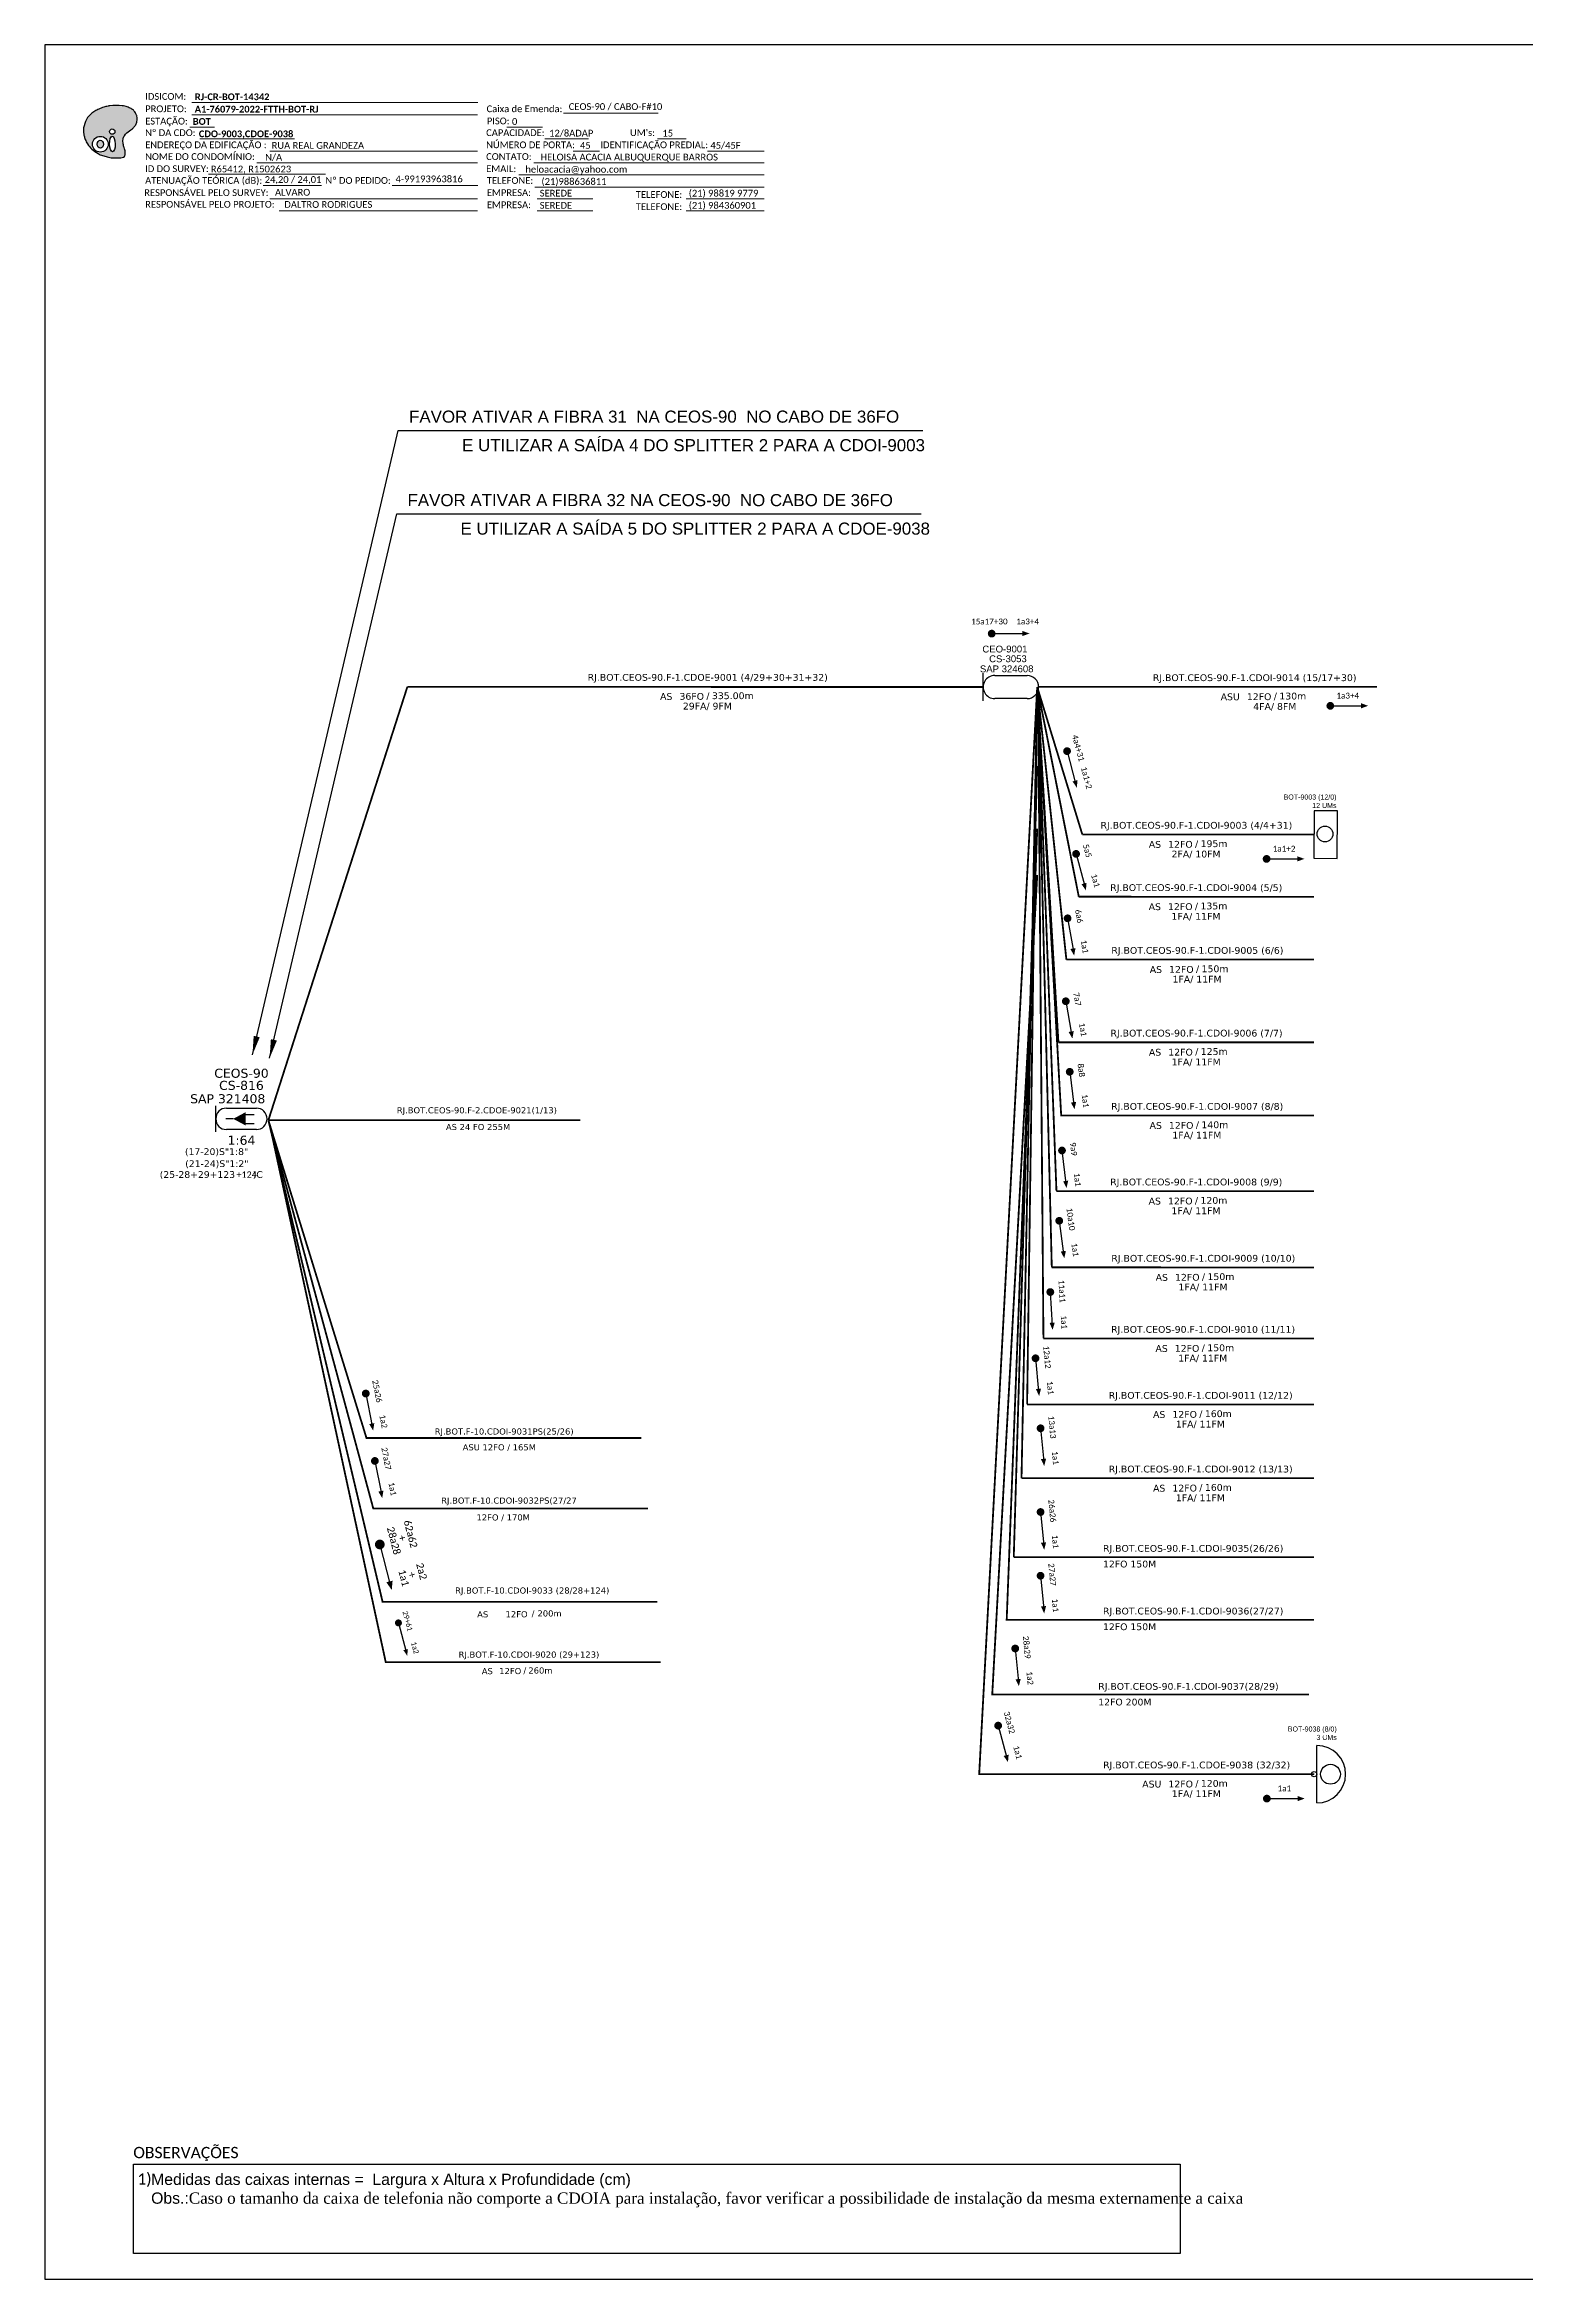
# Model space of a CAD drawing. Header units: metres. Extents: x -1286 to 428, y -500 to 94.
# Drawn here: x -1286 to -892, y -500 to 94 of the extents above; entities that cross this region are included whole.
import ezdxf
from ezdxf.enums import TextEntityAlignment as Align

# ---------------------------------------------------------------- set-up
doc = ezdxf.new("R2010")
doc.units = ezdxf.units.M
for name, color, linetype, lineweight in [("20.0-LEGENDA DOS CDO'S", 1, 'Continuous', 0), ('20.2-CDO_POSTE', 1, 'Continuous', 5), ('40.1-ETIQUETAS', 1, 'Continuous', 20)]:
    doc.layers.add(name, color=color, linetype=linetype, lineweight=lineweight)
for name, color, linetype in [('20.4-CEOS', 1, 'Continuous'), ('CAP a instalar', 1, 'Continuous'), ('Meio Fio', 7, 'Continuous'), ('SETA', 7, 'Continuous')]:
    doc.layers.add(name, color=color, linetype=linetype)
doc.styles.add('ARIAL', font='arial.ttf')
doc.styles.add('MtXpl_Calibri', font='calibri.ttf')
doc.styles.add('siredit', font='verdana.ttf')
doc.styles.add('WMF-Calibri0', font='calibri.ttf')
doc.styles.add('WMF-Calibri1', font='calibrib.ttf')
doc.linetypes.add('FENCELINE1', pattern='A,0.25,-0.1,[133,ltypeshp.shx,S=0.1,R=0,X=-0.1,Y=0],-0.1,1', length=1.45)
doc.dimstyles.new('ISO-25', dxfattribs={"dimtxt": 2.5, "dimasz": 2.5, "dimexe": 1.25, "dimexo": 0.625, "dimtad": 1, "dimtxsty": 'Standard', "dimcen": 2.5, "dimadec": 0, "dimazin": 0, "dimtfac": 1, "dimtmove": 0, "dimatfit": 3, "dimfxl": 0, "dimarcsym": 0})

# ---------------------------------------------------------------- blocks, each defined once
blk = doc.blocks.new('OI')
h = blk.add_hatch(color=40)
edge = h.paths.add_edge_path()
edge.add_spline(control_points=[(4.35, -0.67), (3.92, -0.99), (3.26, -1.5), (2.81, -2.59), (2.9, -3.5), (3.06, -4.27), (3.31, -4.85), (3.37, -5.39), (3.4, -5.88), (3.2, -6.4), (2.54, -6.61), (1.65, -6.63), (0.55, -6.67), (-0.56, -6.42), (-1.61, -6.14), (-2.77, -5.61), (-3.92, -4.77), (-4.89, -3.7), (-5.34, -2.65), (-5.6, -1.94), (-5.85, -0.96), (-5.71, 0.47), (-5.1, 2.02), (-4.14, 3.02), (-3.3, 3.61), (-2.37, 4.16), (-1.36, 4.44), (-0.56, 4.7), (0.79, 4.85), (2.24, 4.97), (3.79, 4.57), (4.67, 4.21), (5.44, 3.65), (5.76, 2.99), (6.03, 2.21), (6.01, 1.46), (5.72, 0.64), (5.31, 0.08), (4.88, -0.38), (4.51, -0.55), (4.35, -0.67)], knot_values=[0, 0, 0, 0, 1.60434, 2.417191, 3.427595, 4.282808, 4.776746, 5.304182, 5.888771, 6.258406, 6.858137, 7.79129, 8.986195, 10.124242, 11.187857, 12.242908, 13.953784, 15.414161, 16.515391, 17.349188, 17.675853, 19.552021, 21.515531, 22.568638, 23.63245, 24.621084, 25.782718, 26.745347, 27.142653, 29.870543, 31.004649, 31.921532, 32.709589, 33.801391, 34.042471, 35.192333, 35.971461, 36.628871, 37.254359, 37.836911, 37.836911, 37.836911, 37.836911], degree=3, periodic=0)
h.paths.add_polyline_path([(1.13, -0.87, -1), (-0.04, -0.87, -1)], flags=16)
edge = h.paths.add_edge_path(flags=16)
edge.add_ellipse((0.56, -3.59), major_axis=(-0.02, 1.71), ratio=0.361305, start_angle=0, end_angle=360)
h.paths.add_polyline_path([(-0.36, -3.62, -1), (-3.8, -3.62, -1)], flags=16)
edge = h.paths.add_edge_path(flags=0)
edge.add_ellipse((-2.08, -3.62), major_axis=(0, 0.885), ratio=0.758294, start_angle=0, end_angle=360)
at = {"color": 40}
for centre, radius in [((-2.08, -3.62), 1.72), ((0.54, -0.87), 0.587)]:
    blk.add_circle(centre, radius, dxfattribs=at)
blk.add_ellipse((-2.08, -3.62), major_axis=(0, 0.885), ratio=0.758294, start_param=-3.141592653589792, end_param=3.141592653589792, dxfattribs=at)
blk.add_ellipse((0.56, -3.59), major_axis=(-0.02, 1.71), ratio=0.361305, dxfattribs=at)
at = {"color": 40, "start_tangent": (-0.800898, -0.598801), "end_tangent": (-0.800898, -0.598801)}
blk.add_spline([(4.35, -0.67), (3.2, -1.78), (2.9, -2.54), (2.92, -3.55), (3.12, -4.38), (3.28, -4.85), (3.37, -5.37), (3.35, -5.95), (3.2, -6.29), (2.66, -6.55), (1.73, -6.63), (0.54, -6.62), (-0.58, -6.41), (-1.6, -6.11), (-2.56, -5.67), (-3.95, -4.67), (-4.89, -3.56), (-5.37, -2.56), (-5.64, -1.78), (-5.72, -1.46), (-5.63, 0.42), (-4.84, 2.22), (-4.13, 2.99), (-3.27, 3.62), (-2.4, 4.09), (-1.3, 4.47), (-0.37, 4.72), (0.02, 4.77), (2.75, 4.8), (3.85, 4.53), (4.69, 4.16), (5.31, 3.68), (5.85, 2.73), (5.93, 2.5), (5.94, 1.35), (5.67, 0.62), (5.29, 0.08), (4.84, -0.36), (4.35, -0.67)], degree=3, dxfattribs=at)
blk = doc.blocks.new('CDOE-TEXTO PADRÃO')
at = {"layer": "20.0-LEGENDA DOS CDO'S", "color": 0, "style": 'ARIAL'}
for tag, p in [('CDO_N', (0.49, 7.39)), ('CORDOALHA', (0.5, 4.33)), ('SAP', (0.51, 1.67)), ('SPLITER_1', (0.59, -0.91)), ('SPLITER_2', (0.6, -3.55)), ('(XX-XX_F)S', (0.54, -8.29)), ('(XX-XX_L)S', (0.55, -10.83)), ('UMS', (0.55, -13.15))]:
    blk.add_attdef(tag, p, '', height=1.7, rotation=0.118, dxfattribs=at)
blk.add_attdef('FIBRAS_UTILIZADAS', text='', height=1.7, rotation=0.118, dxfattribs=at).set_placement((19.77, 7.43), align=Align.CENTER)
blk = doc.blocks.new('ETIQUETA_RS5F')
at = {"layer": '40.1-ETIQUETAS', "color": 0, "style": 'siredit'}
blk.add_text('/', height=1.5, dxfattribs=at).set_placement((1.58, -1.95), align=Align.MIDDLE_RIGHT)
for tag, p in [('ETIQUETA_R_SECUNDARIA', (1.21, 2.1)), ('ETIQUETA_R_PRIMARIA', (1.21, 4.1)), ('F_ATIVAS/F_MORTAS', (1.14, -4.24))]:
    blk.add_attdef(tag, text='', height=1.5, dxfattribs=at).set_placement(p, align=Align.MIDDLE_CENTER)
for tag, p in [('TIPO_CABO', (-6.58, -2.12)), ('CAP_CABO', (0.4, -2.09))]:
    blk.add_attdef(tag, text='', height=1.5, dxfattribs=at).set_placement(p, align=Align.MIDDLE_RIGHT)
blk.add_attdef('METROS', text='', height=1.5, dxfattribs=at).set_placement((2.14, -1.95), align=Align.MIDDLE_LEFT)
for tag, p in [('FUSÃO_1', (0.85, -8.39)), ('FUSÃO_2', (0.85, -10.6)), ('FUSÃO_3', (0.85, -12.93)), ('FUSÃO_4', (0.85, -15.14)), ('FUSÃO_5', (0.85, -17.16))]:
    blk.add_attdef(tag, text='', height=1.5, dxfattribs=at).set_placement(p, align=Align.CENTER)
blk = doc.blocks.new('CDOE POSTE_')
at = {"color": 1}
blk.add_line((12.92, -5.49), (-2.38, -5.49), dxfattribs=at)
for centre, radius in [((5.27, -1.86), 2.64), ((5.27, -6.2), 0.708)]:
    blk.add_circle(centre, radius, dxfattribs=at)
blk.add_arc((5.27, -5.49), 7.65, 0, 180, dxfattribs=at)

msp = doc.modelspace()

# ---------------------------------------------------------------- linework, layer by layer
at = {"color": 0}
for p, q in [((-1262.5, -469.23), (-984.25, -469.23)), ((-1262.5, -492.93), (-1262.5, -469.23)), ((-984.25, -469.23), (-984.25, -492.93)), ((-984.25, -492.93), (-1262.5, -492.93))]:
    msp.add_line(p, q, dxfattribs=at)
msp.add_lwpolyline([(-1286.07, -499.81), (-445.07, -499.81), (-445.07, 94.19), (-1286.07, 94.19)], close=True)
at = {"color": 7, "lineweight": 0}
for points in [[(-1246.94, 78.79), (-1170.96, 78.79)], [(-1247.47, 72.24), (-1240.92, 72.24)], [(-1246.97, 75.52), (-1171.01, 75.52)], [(-1163.19, 72.28), (-1153.71, 72.28)], [(-1148.15, 76.01), (-1123.01, 76.01)], [(-1244.81, 69.17), (-1219.65, 69.17)], [(-1226.24, 65.93), (-1170.98, 65.93)], [(-1153.14, 69.17), (-1141.52, 69.17)], [(-1145.56, 65.93), (-1138.61, 65.93)], [(-1123.2, 69.17), (-1115.53, 69.17)], [(-1109.86, 65.93), (-1094.82, 65.93)], [(-1242.49, 59.75), (-1211.44, 59.75)], [(-1229.65, 62.82), (-1170.98, 62.82)], [(-1160.06, 59.58), (-1094.8, 59.58)], [(-1156.02, 62.82), (-1094.8, 62.82)], [(-1227.96, 56.79), (-1212.45, 56.79)], [(-1193.73, 56.79), (-1170.96, 56.79)], [(-1155.78, 56.34), (-1094.8, 56.34)], [(-1226.24, 53.23), (-1170.98, 53.23)], [(-1223.75, 49.99), (-1170.98, 49.99)], [(-1155.17, 53.23), (-1140.37, 53.23)], [(-1155.17, 49.99), (-1140.37, 49.99)], [(-1115.57, 53.23), (-1094.8, 53.23)], [(-1115.57, 49.99), (-1094.8, 49.99)]]:
    msp.add_lwpolyline(points, dxfattribs=at)
at = {"const_width": 1.03}
msp.add_lwpolyline([(-1034.83, -62.35, 1), (-1033.8, -62.35, 1)], format="xyb", close=True, dxfattribs=at)
at = {"color": 7}
for points, const_width in [([(-944.81, -81.55, 1), (-943.78, -81.55, 1)], 1.03), ([(-1014.42, -93.09, 1), (-1014.15, -94.09, 1)], 1.03), ([(-1012.01, -120.4, 1), (-1011.75, -121.4, 1)], 1.03), ([(-961.75, -122.24, 1), (-960.72, -122.24, 1)], 1.03), ([(-1014.23, -137.52, 1), (-1014.05, -138.53, 1)], 1.03), ([(-1014.71, -159.57, 1), (-1014.53, -160.59, 1)], 1.03), ([(-1013.64, -178.31, 1), (-1013.51, -179.34, 1)], 1.03), ([(-1015.69, -199.24, 1), (-1015.57, -200.26, 1)], 1.03), ([(-1016.43, -217.92, 1), (-1016.29, -218.94, 1)], 1.03), ([(-1018.76, -236.86, 1), (-1018.7, -237.89, 1)], 1.03), ([(-1022.71, -254.47, 1), (-1022.61, -255.5, 1)], 1.03), ([(-1200.81, -263.84, 1), (-1200.61, -264.86, 1)], 1.03), ([(-1021.37, -273.08, 1), (-1021.27, -274.11, 1)], 1.03), ([(-1198.39, -281.77, 1), (-1198.19, -282.78, 1)], 1.03), ([(-1021.37, -295.33, 1), (-1021.27, -296.36, 1)], 1.03), ([(-1197.14, -303.84, 1), (-1196.82, -305.09, 1)], 1.29), ([(-1021.37, -312.27, 1), (-1021.27, -313.29, 1)], 1.03), ([(-1192.15, -324.88, 1), (-1191.91, -325.77, 1)], 0.928), ([(-1028.11, -331.61, 1), (-1028.01, -332.64, 1)], 1.03), ([(-1032.73, -352.13, 1), (-1032.46, -353.13, 1)], 1.03), ([(-961.68, -372.03, 1), (-960.65, -372.03, 1)], 1.03)]:
    msp.add_lwpolyline(points, format="xyb", close=True, dxfattribs=dict(at, const_width=const_width))
at = {"color": 1}
msp.add_lwpolyline([(-948.7, -122.05), (-942.45, -122.09), (-942.38, -109.48), (-948.63, -109.44)], close=True, dxfattribs=at)
at = {"layer": '20.4-CEOS', "color": 5}
for p, q in [((-1237.74, -188.49), (-1229.78, -188.49)), ((-1229.78, -194.17), (-1237.74, -194.17))]:
    msp.add_line(p, q, dxfattribs=at)
for points in [[(-1240.58, -194.75), (-1240.58, -187.91)], [(-1235.96, -191.33), (-1237.87, -191.33)], [(-1232.82, -190.2), (-1230.4, -190.2)], [(-1232.82, -192.57), (-1230.4, -192.57)]]:
    msp.add_lwpolyline(points, dxfattribs=at)
msp.add_lwpolyline([(-1235.96, -191.33, 0, 3.51, 0), (-1232.67, -191.33, 3.51, 3.51, 0)], format="xyseb", dxfattribs=at)
for centre, start, end in [((-1237.74, -191.33), 90, 270), ((-1229.78, -191.33), 270, 90)]:
    msp.add_arc(centre, 2.84, start, end, dxfattribs=at)
at = {"layer": '40.1-ETIQUETAS', "color": 7}
msp.add_lwpolyline([(-1127.45, -276.19, 0.482, 0.482, 0), (-1200.52, -276.19, 0.482, 0.482, 0), (-1226.6, -191.69, 0, 0, 0)], format="xyseb", dxfattribs=at)
at = {"layer": 'CAP a instalar', "color": 5, "linetype": 'Continuous'}
for p, q in [((-1036.6, -80.26), (-1036.6, -72.84)), ((-1033.52, -73.48), (-1024.9, -73.47)), ((-1024.9, -79.62), (-1033.52, -79.63))]:
    msp.add_line(p, q, dxfattribs=at)
at = {"layer": 'CAP a instalar', "color": 5, "linetype": 'FENCELINE1', "ltscale": 7, "const_width": 0.482}
for points in [[(-1226.6, -191.69), (-1189.66, -76.52)], [(-1115.2, -76.52), (-1189.66, -76.52)], [(-1115.2, -76.52), (-1036.6, -76.55)]]:
    msp.add_lwpolyline(points, dxfattribs=at)
at = {"layer": 'CAP a instalar', "color": 1, "linetype": 'FENCELINE1', "ltscale": 7, "const_width": 0.482}
for points in [[(-1022.21, -76.55), (-1037.64, -365.51), (-948.59, -365.54)], [(-1022.21, -76.55), (-1010.23, -115.73)], [(-1010.23, -115.73), (-948.66, -115.75)]]:
    msp.add_lwpolyline(points, dxfattribs=at)
at = {"layer": 'CAP a instalar', "color": 7, "linetype": 'FENCELINE1', "ltscale": 7, "const_width": 0.482}
for points in [[(-1022.21, -76.55), (-1026.39, -286.86)], [(-1022.21, -76.55), (-1024.9, -267.26)], [(-1022.21, -76.55), (-1011.16, -132.29)], [(-1022.21, -76.55), (-1014.46, -148.99)], [(-1022.21, -76.55), (-1016.58, -170.98)], [(-1022.21, -76.55), (-1015.84, -190.45), (-948.66, -190.46)], [(-1022.21, -76.55), (-1017.1, -210.55)], [(-1022.21, -76.55), (-1018.34, -230.82)], [(-1022, -76.55), (-1020.56, -249.72)], [(-1021.82, -76.5), (-931.92, -76.52)], [(-1022.21, -97.54), (-1028.45, -307.84)], [(-1022.21, -114.22), (-1030.33, -324.52), (-948.66, -324.53)], [(-1022.21, -126.52), (-1034.17, -344.34), (-949.93, -344.35)], [(-1011.16, -132.29), (-948.66, -132.31)], [(-1014.46, -148.99), (-948.66, -149)], [(-1016.58, -170.98), (-948.66, -170.99)], [(-1226.6, -191.69), (-1143.69, -191.69)], [(-1017.1, -210.55), (-948.66, -210.57)], [(-1018.34, -230.82), (-948.66, -230.83)], [(-1020.56, -249.72), (-948.66, -249.73)], [(-1024.9, -267.26), (-948.66, -267.27)], [(-1026.39, -286.86), (-948.66, -286.87)], [(-1028.45, -307.84), (-948.66, -307.85)]]:
    msp.add_lwpolyline(points, dxfattribs=at)
at = {"layer": 'CAP a instalar', "color": 7, "linetype": 'FENCELINE1', "ltscale": 7}
for points in [[(-1125.65, -294.89, 0.482, 0.482, 0), (-1198.72, -294.89, 0.482, 0.482, 0), (-1226.6, -191.69, 0, 0, 0)], [(-1123.17, -319.72, 0.482, 0.482, 0), (-1196.24, -319.72, 0.482, 0.482, 0), (-1226.6, -191.69, 0, 0, 0)], [(-1122.34, -335.77, 0.482, 0.482, 0), (-1195.4, -335.77, 0.482, 0.482, 0), (-1225.77, -195.06, 0, 0, 0)]]:
    msp.add_lwpolyline(points, format="xyseb", dxfattribs=at)
at = {"layer": 'CAP a instalar', "color": 5, "linetype": 'Continuous'}
for centre, start_param, end_param in [((-1033.52, -76.55), 6.283185, 9.424778), ((-1024.9, -76.55), 3.141593, 6.283185)]:
    msp.add_ellipse(centre, major_axis=(0, 3.07), ratio=1, start_param=start_param, end_param=end_param, dxfattribs=at)
at = {"layer": 'Meio Fio', "color": 1}
msp.add_circle((-945.72, -115.63), 2.1, dxfattribs=at)
at = {"layer": 'SETA'}
msp.add_lwpolyline([(-1034.32, -62.35), (-1025.44, -62.34)], dxfattribs=at)
at = {"layer": 'SETA', "color": 7}
for points in [[(-944.3, -81.55), (-935.42, -81.55)], [(-1014.29, -93.59), (-1012, -102.16)], [(-1011.88, -120.9), (-1009.59, -129.48)], [(-961.24, -122.24), (-952.36, -122.24)], [(-1014.14, -138.03), (-1012.61, -146.77)], [(-1014.62, -160.08), (-1013.08, -168.82)], [(-1013.58, -178.83), (-1012.48, -187.63)], [(-1015.63, -199.75), (-1014.58, -208.56)], [(-1016.36, -218.43), (-1015.19, -227.23)], [(-1018.73, -237.38), (-1018.21, -246.24)], [(-1022.66, -254.98), (-1021.83, -263.82)], [(-1200.71, -264.35), (-1198.99, -273.06)], [(-1021.32, -273.6), (-1020.49, -282.43)], [(-1198.29, -282.28), (-1196.57, -290.98)], [(-1021.32, -295.85), (-1020.49, -304.68)], [(-1196.98, -304.46), (-1194.2, -315.17)], [(-1021.32, -312.78), (-1020.49, -321.62)], [(-1192.03, -325.33), (-1189.97, -333.03)], [(-1028.06, -332.13), (-1027.23, -340.96)], [(-1032.6, -352.63), (-1030.3, -361.21)], [(-961.16, -372.03), (-952.29, -372.03)]]:
    msp.add_lwpolyline(points, dxfattribs=at)
at = {"layer": 'SETA'}
msp.add_solid([(-1026.16, -61.64), (-1024.26, -62.32), (-1026.15, -63.01)], dxfattribs=at)
at = {"layer": 'SETA', "color": 7}
for points in [[(-936.13, -80.85), (-934.24, -81.54), (-936.13, -82.23)], [(-1011.5, -101.29), (-1011.68, -103.3), (-1012.83, -101.65)], [(-953.07, -121.54), (-951.18, -122.23), (-953.07, -122.92)], [(-1009.1, -128.61), (-1009.27, -130.61), (-1010.43, -128.96)], [(-1012.04, -145.95), (-1012.4, -147.93), (-1013.4, -146.18)], [(-1012.51, -168), (-1012.86, -169.98), (-1013.87, -168.24)], [(-1011.87, -186.84), (-1012.32, -188.8), (-1013.23, -187.01)], [(-1013.97, -207.77), (-1014.43, -209.73), (-1015.34, -207.94)], [(-1014.59, -226.43), (-1015.02, -228.4), (-1015.95, -226.61)], [(-1017.55, -245.49), (-1018.13, -247.42), (-1018.92, -245.57)], [(-1021.2, -263.05), (-1021.7, -264.99), (-1022.57, -263.18)], [(-1198.44, -272.22), (-1198.75, -274.21), (-1199.79, -272.49)], [(-1019.85, -281.66), (-1020.36, -283.61), (-1021.22, -281.79)], [(-1196.02, -290.15), (-1196.33, -292.14), (-1197.37, -290.42)], [(-1019.85, -303.91), (-1020.36, -305.86), (-1021.22, -304.04)], [(-1193.58, -314.09), (-1193.81, -316.59), (-1195.24, -314.52)], [(-1019.85, -320.84), (-1020.36, -322.79), (-1021.22, -320.97)], [(-1189.53, -332.25), (-1189.69, -334.05), (-1190.72, -332.57)], [(-1026.6, -340.19), (-1027.1, -342.14), (-1027.97, -340.32)], [(-1029.81, -360.34), (-1029.99, -362.34), (-1031.14, -360.69)], [(-953, -371.33), (-951.11, -372.02), (-953, -372.71)]]:
    msp.add_solid(points, dxfattribs=at)

# ---------------------------------------------------------------- block references
at = {"color": 7, "xscale": 1.213923925163967, "yscale": 1.213923925163967, "zscale": 1.213923925163967, "rotation": 0.1532896023949059}
msp.add_blockref('OI', (-1268.76, 72.14), dxfattribs=at)
at = {"layer": '20.2-CDO_POSTE', "color": 5}
ref = msp.add_blockref('CDOE-TEXTO PADRÃO', (-1036.91, -74.6), dxfattribs=dict(at, xscale=1.067950867965884, yscale=1.067950867965884, zscale=1.067950867965884))
ref.add_attrib('CDO_N', 'CEO-9001', (-1036.79, -67.37), dxfattribs={"layer": "20.0-LEGENDA DOS CDO'S", "color": 0, "height": 1.815, "rotation": 0.11799, "style": 'ARIAL'})
ref.add_attrib('CORDOALHA', 'CS-3053', (-1035, -69.96), dxfattribs={"layer": "20.0-LEGENDA DOS CDO'S", "color": 0, "height": 1.815, "rotation": 0.11799, "style": 'ARIAL'})
ref.add_attrib('SAP', 'SAP 324608', (-1037.44, -72.64), dxfattribs={"layer": "20.0-LEGENDA DOS CDO'S", "color": 0, "height": 1.815, "rotation": 0.11799, "style": 'ARIAL'})
at = {"layer": '40.1-ETIQUETAS', "color": 7}
ref = msp.add_blockref('ETIQUETA_RS5F', (-981.36, -132.4), dxfattribs=dict(at, xscale=1.204209894565472, yscale=1.204209894565472, zscale=1.204209894565472))
ref.add_attrib('ETIQUETA_R_SECUNDARIA', 'RJ.BOT.CEOS-90.F-1.CDOI-9004 (5/5)', dxfattribs={"color": 0, "height": 1.8063, "style": 'siredit'}).set_placement((-979.93, -129.87), align=Align.MIDDLE_CENTER)
ref.add_attrib('TIPO_CABO', 'AS', dxfattribs={"color": 0, "height": 1.806, "style": 'siredit'}).set_placement((-989.32, -134.95), align=Align.MIDDLE_RIGHT)
ref.add_attrib('CAP_CABO', '12FO', dxfattribs={"color": 0, "height": 1.806, "style": 'siredit'}).set_placement((-980.92, -134.92), align=Align.MIDDLE_RIGHT)
ref.add_attrib('METROS', '135m', dxfattribs={"color": 0, "height": 1.806, "style": 'siredit'}).set_placement((-978.81, -134.75), align=Align.MIDDLE_LEFT)
ref.add_attrib('F_ATIVAS/F_MORTAS', '1FA/ 11FM', dxfattribs={"color": 0, "height": 1.806, "style": 'siredit'}).set_placement((-980.02, -137.51), align=Align.MIDDLE_CENTER)
ref = msp.add_blockref('ETIQUETA_RS5F', (-981.07, -149.09), dxfattribs=dict(at, xscale=1.204209894565472, yscale=1.204209894565472, zscale=1.204209894565472))
ref.add_attrib('ETIQUETA_R_SECUNDARIA', 'RJ.BOT.CEOS-90.F-1.CDOI-9005 (6/6)', dxfattribs={"color": 0, "height": 1.8063, "style": 'siredit'}).set_placement((-979.64, -146.56), align=Align.MIDDLE_CENTER)
ref.add_attrib('TIPO_CABO', 'AS', dxfattribs={"color": 0, "height": 1.806, "style": 'siredit'}).set_placement((-989.03, -151.64), align=Align.MIDDLE_RIGHT)
ref.add_attrib('CAP_CABO', '12FO', dxfattribs={"color": 0, "height": 1.806, "style": 'siredit'}).set_placement((-980.63, -151.61), align=Align.MIDDLE_RIGHT)
ref.add_attrib('METROS', '150m', dxfattribs={"color": 0, "height": 1.806, "style": 'siredit'}).set_placement((-978.52, -151.45), align=Align.MIDDLE_LEFT)
ref.add_attrib('F_ATIVAS/F_MORTAS', '1FA/ 11FM', dxfattribs={"color": 0, "height": 1.806, "style": 'siredit'}).set_placement((-979.73, -154.21), align=Align.MIDDLE_CENTER)
ref = msp.add_blockref('ETIQUETA_RS5F', (-981.29, -171.08), dxfattribs=dict(at, xscale=1.204209894565472, yscale=1.204209894565472, zscale=1.204209894565472))
ref.add_attrib('ETIQUETA_R_SECUNDARIA', 'RJ.BOT.CEOS-90.F-1.CDOI-9006 (7/7)', dxfattribs={"color": 0, "height": 1.8063, "style": 'siredit'}).set_placement((-979.87, -168.55), align=Align.MIDDLE_CENTER)
ref.add_attrib('TIPO_CABO', 'AS', dxfattribs={"color": 0, "height": 1.806, "style": 'siredit'}).set_placement((-989.26, -173.63), align=Align.MIDDLE_RIGHT)
ref.add_attrib('CAP_CABO', '12FO', dxfattribs={"color": 0, "height": 1.806, "style": 'siredit'}).set_placement((-980.85, -173.61), align=Align.MIDDLE_RIGHT)
ref.add_attrib('METROS', '125m', dxfattribs={"color": 0, "height": 1.806, "style": 'siredit'}).set_placement((-978.75, -173.44), align=Align.MIDDLE_LEFT)
ref.add_attrib('F_ATIVAS/F_MORTAS', '1FA/ 11FM', dxfattribs={"color": 0, "height": 1.806, "style": 'siredit'}).set_placement((-979.96, -176.2), align=Align.MIDDLE_CENTER)
ref = msp.add_blockref('ETIQUETA_RS5F', (-981.12, -190.56), dxfattribs=dict(at, xscale=1.204209894565472, yscale=1.204209894565472, zscale=1.204209894565472))
ref.add_attrib('ETIQUETA_R_SECUNDARIA', 'RJ.BOT.CEOS-90.F-1.CDOI-9007 (8/8)', dxfattribs={"color": 0, "height": 1.8063, "style": 'siredit'}).set_placement((-979.69, -188.02), align=Align.MIDDLE_CENTER)
ref.add_attrib('TIPO_CABO', 'AS', dxfattribs={"color": 0, "height": 1.806, "style": 'siredit'}).set_placement((-989.08, -193.1), align=Align.MIDDLE_RIGHT)
ref.add_attrib('CAP_CABO', '12FO', dxfattribs={"color": 0, "height": 1.806, "style": 'siredit'}).set_placement((-980.68, -193.08), align=Align.MIDDLE_RIGHT)
ref.add_attrib('METROS', '140m', dxfattribs={"color": 0, "height": 1.806, "style": 'siredit'}).set_placement((-978.57, -192.91), align=Align.MIDDLE_LEFT)
ref.add_attrib('F_ATIVAS/F_MORTAS', '1FA/ 11FM', dxfattribs={"color": 0, "height": 1.806, "style": 'siredit'}).set_placement((-979.78, -195.67), align=Align.MIDDLE_CENTER)
ref = msp.add_blockref('ETIQUETA_RS5F', (-981.36, -210.66), dxfattribs=dict(at, xscale=1.204209894565472, yscale=1.204209894565472, zscale=1.204209894565472))
ref.add_attrib('ETIQUETA_R_SECUNDARIA', 'RJ.BOT.CEOS-90.F-1.CDOI-9008 (9/9)', dxfattribs={"color": 0, "height": 1.8063, "style": 'siredit'}).set_placement((-979.94, -208.12), align=Align.MIDDLE_CENTER)
ref.add_attrib('TIPO_CABO', 'AS', dxfattribs={"color": 0, "height": 1.806, "style": 'siredit'}).set_placement((-989.33, -213.2), align=Align.MIDDLE_RIGHT)
ref.add_attrib('CAP_CABO', '12FO', dxfattribs={"color": 0, "height": 1.806, "style": 'siredit'}).set_placement((-980.92, -213.18), align=Align.MIDDLE_RIGHT)
ref.add_attrib('METROS', '120m', dxfattribs={"color": 0, "height": 1.806, "style": 'siredit'}).set_placement((-978.82, -213.01), align=Align.MIDDLE_LEFT)
ref.add_attrib('F_ATIVAS/F_MORTAS', '1FA/ 11FM', dxfattribs={"color": 0, "height": 1.806, "style": 'siredit'}).set_placement((-980.02, -215.77), align=Align.MIDDLE_CENTER)
ref = msp.add_blockref('ETIQUETA_RS5F', (-979.49, -230.93), dxfattribs=dict(at, xscale=1.204209894565472, yscale=1.204209894565472, zscale=1.204209894565472))
ref.add_attrib('ETIQUETA_R_SECUNDARIA', 'RJ.BOT.CEOS-90.F-1.CDOI-9009 (10/10)', dxfattribs={"color": 0, "height": 1.8063, "style": 'siredit'}).set_placement((-978.07, -228.4), align=Align.MIDDLE_CENTER)
ref.add_attrib('TIPO_CABO', 'AS', dxfattribs={"color": 0, "height": 1.806, "style": 'siredit'}).set_placement((-987.46, -233.48), align=Align.MIDDLE_RIGHT)
ref.add_attrib('CAP_CABO', '12FO', dxfattribs={"color": 0, "height": 1.806, "style": 'siredit'}).set_placement((-979.05, -233.45), align=Align.MIDDLE_RIGHT)
ref.add_attrib('METROS', '150m', dxfattribs={"color": 0, "height": 1.806, "style": 'siredit'}).set_placement((-976.95, -233.28), align=Align.MIDDLE_LEFT)
ref.add_attrib('F_ATIVAS/F_MORTAS', '1FA/ 11FM', dxfattribs={"color": 0, "height": 1.806, "style": 'siredit'}).set_placement((-978.15, -236.04), align=Align.MIDDLE_CENTER)
ref = msp.add_blockref('ETIQUETA_RS5F', (-979.55, -249.83), dxfattribs=dict(at, xscale=1.204209894565472, yscale=1.204209894565472, zscale=1.204209894565472))
ref.add_attrib('ETIQUETA_R_SECUNDARIA', 'RJ.BOT.CEOS-90.F-1.CDOI-9010 (11/11)', dxfattribs={"color": 0, "height": 1.8063, "style": 'siredit'}).set_placement((-978.12, -247.3), align=Align.MIDDLE_CENTER)
ref.add_attrib('TIPO_CABO', 'AS', dxfattribs={"color": 0, "height": 1.806, "style": 'siredit'}).set_placement((-987.51, -252.38), align=Align.MIDDLE_RIGHT)
ref.add_attrib('CAP_CABO', '12FO', dxfattribs={"color": 0, "height": 1.806, "style": 'siredit'}).set_placement((-979.11, -252.35), align=Align.MIDDLE_RIGHT)
ref.add_attrib('METROS', '150m', dxfattribs={"color": 0, "height": 1.806, "style": 'siredit'}).set_placement((-977, -252.19), align=Align.MIDDLE_LEFT)
ref.add_attrib('F_ATIVAS/F_MORTAS', '1FA/ 11FM', dxfattribs={"color": 0, "height": 1.806, "style": 'siredit'}).set_placement((-978.21, -254.94), align=Align.MIDDLE_CENTER)
ref = msp.add_blockref('ETIQUETA_RS5F', (-980.19, -267.37), dxfattribs=dict(at, xscale=1.204209894565472, yscale=1.204209894565472, zscale=1.204209894565472))
ref.add_attrib('ETIQUETA_R_SECUNDARIA', 'RJ.BOT.CEOS-90.F-1.CDOI-9011 (12/12)', dxfattribs={"color": 0, "height": 1.8063, "style": 'siredit'}).set_placement((-978.76, -264.84), align=Align.MIDDLE_CENTER)
ref.add_attrib('TIPO_CABO', 'AS', dxfattribs={"color": 0, "height": 1.806, "style": 'siredit'}).set_placement((-988.15, -269.92), align=Align.MIDDLE_RIGHT)
ref.add_attrib('CAP_CABO', '12FO', dxfattribs={"color": 0, "height": 1.806, "style": 'siredit'}).set_placement((-979.75, -269.89), align=Align.MIDDLE_RIGHT)
ref.add_attrib('METROS', '160m', dxfattribs={"color": 0, "height": 1.806, "style": 'siredit'}).set_placement((-977.65, -269.72), align=Align.MIDDLE_LEFT)
ref.add_attrib('F_ATIVAS/F_MORTAS', '1FA/ 11FM', dxfattribs={"color": 0, "height": 1.806, "style": 'siredit'}).set_placement((-978.85, -272.48), align=Align.MIDDLE_CENTER)
ref = msp.add_blockref('ETIQUETA_RS5F', (-980.19, -286.97), dxfattribs=dict(at, xscale=1.204209894565472, yscale=1.204209894565472, zscale=1.204209894565472))
ref.add_attrib('ETIQUETA_R_SECUNDARIA', 'RJ.BOT.CEOS-90.F-1.CDOI-9012 (13/13)', dxfattribs={"color": 0, "height": 1.8063, "style": 'siredit'}).set_placement((-978.76, -284.43), align=Align.MIDDLE_CENTER)
ref.add_attrib('TIPO_CABO', 'AS', dxfattribs={"color": 0, "height": 1.806, "style": 'siredit'}).set_placement((-988.15, -289.52), align=Align.MIDDLE_RIGHT)
ref.add_attrib('CAP_CABO', '12FO', dxfattribs={"color": 0, "height": 1.806, "style": 'siredit'}).set_placement((-979.75, -289.49), align=Align.MIDDLE_RIGHT)
ref.add_attrib('METROS', '160m', dxfattribs={"color": 0, "height": 1.806, "style": 'siredit'}).set_placement((-977.64, -289.32), align=Align.MIDDLE_LEFT)
ref.add_attrib('F_ATIVAS/F_MORTAS', '1FA/ 11FM', dxfattribs={"color": 0, "height": 1.806, "style": 'siredit'}).set_placement((-978.85, -292.08), align=Align.MIDDLE_CENTER)
at = {"layer": 'CAP a instalar', "rotation": 269.8015147984762}
msp.add_blockref('CDOE POSTE_', (-942.37, -360.29), dxfattribs=at)

# ---------------------------------------------------------------- texts
at = {"color": 7, "lineweight": 0, "style": 'WMF-Calibri0'}
for s, height, p in [('PROJETO:', 1.793, (-1259.34, 76.26)), ('IDSICOM:', 1.793, (-1259.34, 79.54)), ('Caixa de Emenda:', 1.7927, (-1168.6, 76.26)), ('ESTAÇÃO:', 1.793, (-1259.36, 72.98)), ('Nº DA CDO:', 1.793, (-1259.36, 69.91)), ('CAPACIDADE:', 1.7927, (-1168.71, 69.91)), ('PISO:', 1.793, (-1168.53, 73.03)), ("UM's:", 1.793, (-1130.47, 69.91)), ('ENDEREÇO DA EDIFICAÇÃO :', 1.7927, (-1259.36, 66.68)), ('NOME DO CONDOMÍNIO:', 1.7927, (-1259.36, 63.56)), ('CONTATO:', 1.793, (-1168.71, 63.56)), ('NÚMERO DE PORTA:', 1.7927, (-1168.71, 66.68)), ('IDENTIFICAÇÃO PREDIAL:', 1.7927, (-1138.34, 66.68)), ('ATENUAÇÃO TEÓRICA (dB):', 1.7927, (-1259.36, 57.21)), ('ID DO SURVEY:', 1.7927, (-1259.36, 60.33)), ('EMAIL:', 1.793, (-1168.71, 60.33)), ('RESPONSÁVEL PELO SURVEY:', 1.7927, (-1259.6, 53.98)), ('Nº DO PEDIDO:', 1.7927, (-1211.44, 57.21)), ('TELEFONE:', 1.793, (-1168.53, 57.21)), ('EMPRESA:', 1.793, (-1168.53, 53.98)), ('TELEFONE:', 1.793, (-1128.93, 53.47)), ('RESPONSÁVEL PELO PROJETO:', 1.7927, (-1259.36, 50.87)), ('EMPRESA:', 1.793, (-1168.53, 50.74)), ('TELEFONE:', 1.793, (-1128.93, 50.24))]:
    msp.add_text(s, height=height, dxfattribs=at).set_placement(p)
at = {"color": 7}
for s, height, style, p in [('A1-76079-2022-FTTH-BOT-RJ', 1.7927, 'WMF-Calibri1', (-1246.18, 76.17)), ('RJ-CR-BOT-14342', 1.7927, 'WMF-Calibri1', (-1246.14, 79.45)), ('CEOS-90 / CABO-F#10', 1.7927, 'WMF-Calibri0', (-1146.75, 76.85)), ('BOT', 1.793, 'WMF-Calibri1', (-1246.68, 72.89)), ('0', 1.79, 'WMF-Calibri0', (-1161.84, 72.88)), ('12/8ADAP', 1.793, 'WMF-Calibri0', (-1151.96, 69.79)), ('15', 1.793, 'WMF-Calibri0', (-1121.85, 69.77)), ('RUA REAL GRANDEZA', 1.7927, 'WMF-Calibri0', (-1225.73, 66.52)), ('45', 1.793, 'WMF-Calibri0', (-1143.77, 66.53)), ('45/45F', 1.793, 'WMF-Calibri0', (-1109.1, 66.53)), ('R65412, R1502623', 1.7927, 'WMF-Calibri0', (-1241.9, 60.25)), ('N/A', 1.793, 'WMF-Calibri0', (-1227.45, 63.39)), ('4-99193963816', 1.7927, 'WMF-Calibri0', (-1192.78, 57.62)), ('heloacacia@yahoo.com', 1.7927, 'WMF-Calibri0', (-1158.28, 60.18)), ('HELOISA ACACIA ALBUQUERQUE BARROS', 1.7927, 'WMF-Calibri0', (-1154.25, 63.42)), ('24,20 / 24,01', 1.7927, 'WMF-Calibri0', (-1227.58, 57.45)), ('ALVARO', 1.793, 'WMF-Calibri0', (-1224.84, 54.07)), ('SEREDE', 1.793, 'WMF-Calibri0', (-1154.47, 53.83)), ('(21)988636811', 1.7927, 'WMF-Calibri0', (-1154, 56.94)), ('(21) 98819 9779', 1.7927, 'WMF-Calibri0', (-1114.86, 53.83)), ('DALTRO RODRIGUES', 1.7927, 'WMF-Calibri0', (-1222.35, 50.83)), ('SEREDE', 1.793, 'WMF-Calibri0', (-1154.47, 50.59)), ('(21) 984360901', 1.7927, 'WMF-Calibri0', (-1114.86, 50.59))]:
    msp.add_text(s, height=height, dxfattribs=dict(at, style=style)).set_placement(p)
at = {"color": 7, "style": 'WMF-Calibri1'}
msp.add_text('CDO-9003,CDOE-9038', height=1.7927, dxfattribs=at).set_placement((-1232.53, 69.6), align=Align.CENTER)
at = {"color": 1, "lineweight": 0, "style": 'ARIAL'}
for s, p in [('FAVOR ATIVAR A FIBRA 31  NA CEOS-90  NO CABO DE 36FO', (-1189.2, -6.28)), ('E UTILIZAR A SAÍDA 4 DO SPLITTER 2 PARA A CDOI-9003', (-1175.11, -13.87)), ('FAVOR ATIVAR A FIBRA 32 NA CEOS-90  NO CABO DE 36FO', (-1189.61, -28.47)), ('E UTILIZAR A SAÍDA 5 DO SPLITTER 2 PARA A CDOE-9038', (-1175.52, -36.05))]:
    msp.add_text(s, height=3.2155, dxfattribs=at).set_placement(p)
at = {"color": 5, "style": 'MtXpl_Calibri'}
msp.add_text('+124', height=1.705, dxfattribs=at).set_placement((-1235.06, -207.01))
at = {"color": 7, "style": 'MtXpl_Calibri'}
for s, height, rotation, p in [('+', 1.93, 284.57733, (-1192.11, -302.27)), ('62a62', 1.93, 284.57733, (-1190.64, -298.27)), ('+', 1.93, 284.57733, (-1189.49, -312.06)), ('2a2', 1.93, 284.57733, (-1187.35, -309.67)), ('29+61', 1.391, 284.9567, (-1190.96, -322.36)), ('1a2', 1.391, 284.9567, (-1188.72, -330.55))]:
    msp.add_text(s, height=height, rotation=rotation, dxfattribs=at).set_placement(p)
at = {"style": 'WMF-Calibri0'}
msp.add_text('OBSERVAÇÕES', height=3, dxfattribs=at).set_placement((-1262.52, -467.61))
at = {"char_height": 1.5486, "attachment_point": 5, "rotation": 0.07198}
for s, insert, width in [('{\\fCalibri|b0|i0|c0|p34;\\C7;15a17+30}', (-1034.94, -59.14), 26.1808), ('{\\fCalibri|b0|i0|c0|p34;\\C7;1a3+4}', (-1024.75, -59.13), 30.6147)]:
    msp.add_mtext(s, dxfattribs=dict(at, insert=insert, width=width))
at = {"color": 7, "char_height": 1.5486, "width": 26.1808, "attachment_point": 5}
for s, insert in [('{\\fCalibri|b0|i0|c0|p34;1a3+4}', (-939.66, -78.84)), ('{\\fCalibri|b0|i0|c0|p34;1a1+\\C1;2}', (-956.59, -119.53)), ('{\\fCalibri|b0|i0|c0|p34;\\C1;1a1}', (-956.52, -369.32))]:
    msp.add_mtext(s, dxfattribs=dict(at, insert=insert))
at = {"color": 7, "attachment_point": 5}
for s, insert, char_height, width, rotation in [('{\\fCalibri|b0|i0|c0|p34;4a4+\\C1;31}', (-1011.3, -92.77), 1.5486, 26.1808, 284.9567), ('{\\fCalibri|b0|i0|c0|p34;1a1+\\C1;2}', (-1009.11, -100.71), 1.5486, 30.6147, 284.9567), ('\\C7;\\fCalibri|b0|i0|c0|p34;5a5', (-1008.89, -120.09), 1.5486, 26.1808, 284.9567), ('\\C7;\\fCalibri|b0|i0|c0|p34;1a1', (-1006.71, -128.02), 1.5486, 26.1808, 284.9567), ('\\C7;\\fCalibri|b0|i0|c0|p34;6a6', (-1011.09, -137.48), 1.5486, 26.1808, 279.89946), ('\\C7;\\fCalibri|b0|i0|c0|p34;1a1', (-1009.61, -145.57), 1.5486, 26.1808, 279.89946), ('\\C7;\\fCalibri|b0|i0|c0|p34;7a7', (-1011.57, -159.53), 1.5486, 26.1808, 280.01112), ('\\C7;\\fCalibri|b0|i0|c0|p34;1a1', (-1010.08, -167.62), 1.5486, 26.1808, 280.01112), ('\\C7;\\fCalibri|b0|i0|c0|p34;8a8', (-1010.5, -178.42), 1.5486, 26.1808, 277.12118), ('\\C7;\\fCalibri|b0|i0|c0|p34;1a1', (-1009.42, -186.58), 1.5486, 26.1808, 277.12118), ('\\C7;\\fCalibri|b0|i0|c0|p34;9a9', (-1012.56, -199.37), 1.5486, 26.1808, 276.79551), ('\\C7;\\fCalibri|b0|i0|c0|p34;1a1', (-1011.52, -207.53), 1.5486, 26.1808, 276.79551), ('\\C7;\\fCalibri|b0|i0|c0|p34;10a10', (-1013.29, -218.01), 1.5486, 26.1808, 277.58155), ('\\C7;\\fCalibri|b0|i0|c0|p34;1a1', (-1012.14, -226.15), 1.5486, 26.1808, 277.58155), ('\\C7;\\fCalibri|b0|i0|c0|p34;11a11', (-1015.63, -237.18), 1.5486, 26.1808, 273.34708), ('\\C7;\\fCalibri|b0|i0|c0|p34;1a1', (-1015.09, -245.39), 1.5486, 26.1808, 273.34708), ('\\C7;\\fCalibri|b0|i0|c0|p34;12a12', (-1019.58, -254.68), 1.5486, 26.1808, 275.37376), ('{\\fCalibri|b0|i0|c0|p34;\\C7;25a26}', (-1197.67, -263.73), 1.5486, 26.1808, 281.1522), ('\\C7;\\fCalibri|b0|i0|c0|p34;1a1', (-1018.74, -262.86), 1.5486, 26.1808, 275.37376), ('{\\fCalibri|b0|i0|c0|p34;\\C7;1a2}', (-1196.02, -271.79), 1.5486, 26.1808, 281.1522), ('\\C7;\\fCalibri|b0|i0|c0|p34;13a13', (-1018.23, -273.29), 1.5486, 26.1808, 275.37376), ('{\\fCalibri|b0|i0|c0|p34;27a27}', (-1195.25, -281.66), 1.5486, 26.1808, 281.1522), ('\\C7;\\fCalibri|b0|i0|c0|p34;1a1', (-1017.4, -281.48), 1.5486, 26.1808, 275.37376), ('{\\fCalibri|b0|i0|c0|p34;1a1}', (-1193.6, -289.72), 1.5486, 26.1808, 281.1522), ('{\\fCalibri|b0|i0|c0|p34;26a26}', (-1018.23, -295.54), 1.5486, 26.1808, 275.37376), ('{\\fCalibri|b0|i0|c0|p34;\\C7;28a28}', (-1193.25, -303.47), 1.9297, 32.6225, 284.57733), ('\\C7;\\fCalibri|b0|i0|c0|p34;1a1', (-1017.4, -303.73), 1.5486, 26.1808, 275.37376), ('\\C7;\\fCalibri|b0|i0|c0|p34;1a1', (-1190.59, -313.38), 1.9297, 32.6225, 284.57733), ('{\\fCalibri|b0|i0|c0|p34;27a27}', (-1018.23, -312.47), 1.5486, 26.1808, 275.37376), ('\\C7;\\fCalibri|b0|i0|c0|p34;1a1', (-1017.4, -320.66), 1.5486, 26.1808, 275.37376), ('{\\fCalibri|b0|i0|c0|p34;28a29}', (-1024.98, -331.82), 1.5486, 26.1808, 275.37376), ('{\\fCalibri|b0|i0|c0|p34;1a2}', (-1024.14, -340.01), 1.5486, 26.1808, 275.37376), ('{\\fCalibri|b0|i0|c0|p34;\\C1;32a32}', (-1029.61, -351.82), 1.5486, 26.1808, 284.9567), ('{\\fCalibri|b0|i0|c0|p34;\\C1;1a1}', (-1027.42, -359.75), 1.5486, 30.6147, 284.9567)]:
    msp.add_mtext(s, dxfattribs=dict(at, insert=insert, char_height=char_height, width=width, rotation=rotation))
at = {"color": 252, "char_height": 1.3403, "width": 21.7492, "attachment_point": 3, "rotation": 359.93629, "style": 'ARIAL'}
for s, insert in [('{\\C1;BOT-9003 (12/0)\\P12 UMs}', (-942.65, -105.13)), ('{\\C1;BOT-9038 (8/0)\\P3 UMs}', (-942.58, -352.86))]:
    msp.add_mtext(s, dxfattribs=dict(at, insert=insert))
at = {"char_height": 3, "width": 277.1819, "attachment_point": 1}
for s, insert, style in [('1)', (-1261.44, -471.63), 'WMF-Calibri0'), ('Medidas das caixas internas =  Largura x Altura x Profundidade (cm)\\PObs.:{\\fTimes New Roman|b0|i0|c0|p16;Caso o tamanho da caixa de telefonia não comporte a CDOIA para instalação, favor verificar a possibilidade de instalação da mesma externamente a caixa}', (-1257.77, -471.72), 'ARIAL')]:
    msp.add_mtext(s, dxfattribs=dict(at, insert=insert, style=style))
at = {"layer": '20.4-CEOS', "color": 5, "style": 'siredit'}
for s, p in [('CEOS-90', (-1233.76, -178)), ('CS-816', (-1233.76, -181.23)), ('SAP 321408', (-1237.41, -184.79)), ('1:64', (-1233.76, -195.82))]:
    msp.add_text(s, height=2.405, dxfattribs=at).set_placement(p, align=Align.TOP_CENTER)
for s, p in [('(17-20)S"1:8"', (-1248.78, -200.94)), ('(25-28+29+123      )C', (-1255.49, -207.03)), ('(21-24)S"1:2"', (-1248.71, -204.14))]:
    msp.add_text(s, height=1.7911, dxfattribs=at).set_placement(p)
at = {"layer": '40.1-ETIQUETAS', "style": 'siredit'}
for s, height, p in [('RJ.BOT.CEOS-90.F-1.CDOE-9001 (4/29+30+31+32)', 1.8063, (-1109.81, -73.98)), ('29FA/ 9FM', 1.806, (-1109.9, -81.62))]:
    msp.add_text(s, height=height, dxfattribs=at).set_placement(p, align=Align.MIDDLE_CENTER)
at = {"layer": '40.1-ETIQUETAS', "color": 7, "style": 'siredit'}
for s, height, p in [('RJ.BOT.CEOS-90.F-1.CDOI-9014 (15/17+30)', 1.8063, (-964.41, -74.07)), ('4FA/ 8FM', 1.806, (-959.06, -81.72)), ('RJ.BOT.F-10.CDOI-9033 (28/28+124)', 1.6229, (-1156.46, -316.71)), ('RJ.BOT.F-10.CDOI-9020 (29+123)', 1.6229, (-1157.34, -333.74))]:
    msp.add_text(s, height=height, dxfattribs=at).set_placement(p, align=Align.MIDDLE_CENTER)
for s, height, p in [('AS', 1.806, (-1119.2, -79.06)), ('36FO', 1.806, (-1110.79, -79.03)), ('/', 1.81, (-1109.33, -78.86)), ('ASU', 1.806, (-968.36, -79.15)), ('12FO', 1.806, (-959.96, -79.13)), ('/', 1.81, (-958.5, -78.96)), ('AS', 1.623, (-1168.16, -323.04)), ('12FO', 1.623, (-1157.69, -323.01)), ('/', 1.62, (-1155.87, -322.8)), ('AS', 1.623, (-1166.93, -338.14)), ('12FO', 1.623, (-1159.37, -338.12)), ('/', 1.62, (-1158.06, -337.97))]:
    msp.add_text(s, height=height, dxfattribs=at).set_placement(p, align=Align.MIDDLE_RIGHT)
for s, height, p in [('335.00m', 1.806, (-1108.69, -78.86)), ('130m', 1.806, (-957.85, -78.96)), ('200m', 1.623, (-1155.07, -322.8)), ('260m', 1.623, (-1157.49, -337.97))]:
    msp.add_text(s, height=height, dxfattribs=at).set_placement(p, align=Align.MIDDLE_LEFT)
at = {"layer": '40.1-ETIQUETAS', "color": 1, "style": 'siredit'}
for s, height, p in [('RJ.BOT.CEOS-90.F-1.CDOI-9003 (4/4+31)', 1.8063, (-979.9, -113.3)), ('2FA/ 10FM', 1.806, (-979.99, -120.95)), ('RJ.BOT.CEOS-90.F-1.CDOE-9038 (32/32)', 1.8063, (-979.83, -363.09)), ('1FA/ 11FM', 1.806, (-979.92, -370.74))]:
    msp.add_text(s, height=height, dxfattribs=at).set_placement(p, align=Align.MIDDLE_CENTER)
for s, height, p in [('AS', 1.806, (-989.29, -118.38)), ('12FO', 1.806, (-980.88, -118.36)), ('/', 1.81, (-979.42, -118.19)), ('ASU', 1.806, (-989.22, -368.17)), ('12FO', 1.806, (-980.81, -368.15)), ('/', 1.81, (-979.35, -367.98))]:
    msp.add_text(s, height=height, dxfattribs=at).set_placement(p, align=Align.MIDDLE_RIGHT)
for s, p in [('195m', (-978.78, -118.19)), ('120m', (-978.71, -367.98))]:
    msp.add_text(s, height=1.806, dxfattribs=at).set_placement(p, align=Align.MIDDLE_LEFT)
at = {"layer": '40.1-ETIQUETAS', "color": 7, "style": 'siredit'}
for s, height, p in [('RJ.BOT.CEOS-90.F-2.CDOE-9021(1/13)', 1.6229, (-1192.46, -189.87)), ('AS 24 FO 255M', 1.6229, (-1179.4, -194.31)), ('RJ.BOT.F-10.CDOI-9031PS(25/26)', 1.6229, (-1182.39, -275.25)), ('ASU 12FO / 165M', 1.6229, (-1174.95, -279.46)), ('RJ.BOT.F-10.CDOI-9032PS(27/27', 1.6229, (-1180.67, -293.61)), ('12FO / 170M', 1.6229, (-1171.28, -298.1)), ('RJ.BOT.CEOS-90.F-1.CDOI-9035(26/26)', 1.8, (-1004.73, -306.41)), ('12FO 150M', 1.8, (-1004.73, -310.58)), ('RJ.BOT.CEOS-90.F-1.CDOI-9036(27/27)', 1.8, (-1004.73, -323.08)), ('12FO 150M', 1.8, (-1004.73, -327.25)), ('RJ.BOT.CEOS-90.F-1.CDOI-9037(28/29)', 1.8, (-1005.99, -343.1)), ('12FO 200M', 1.8, (-1005.99, -347.27))]:
    msp.add_text(s, height=height, dxfattribs=at).set_placement(p)

# ---------------------------------------------------------------- leaders
at = {"color": 1}
for points in [[(-1230.84, -174.32), (-1192.08, -8.33), (-1052.66, -8.33)], [(-1226.27, -175.2), (-1192.48, -30.52), (-1053.07, -30.52)]]:
    msp.add_leader(points, dimstyle='ISO-25', override={"dimasz": 5, "dimgap": 0.625, "dimtad": 0}, dxfattribs=at)

doc.saveas('drawing.dxf')
